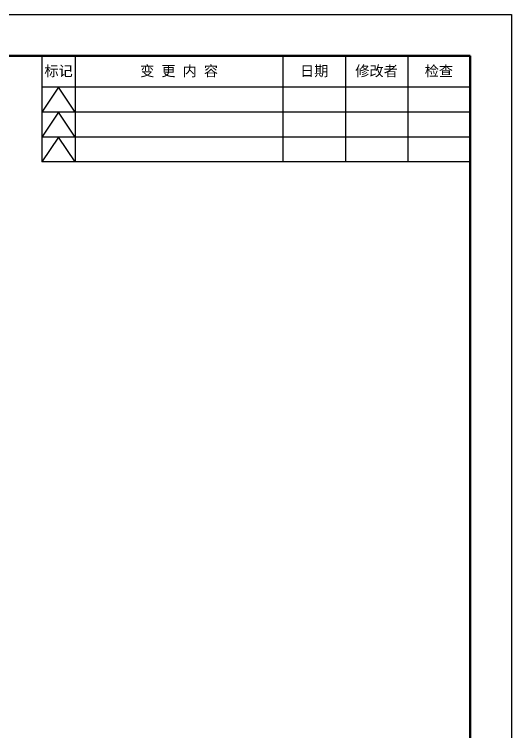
# Model space of a CAD drawing. Header units: millimetres. Extents: x -73083 to 81340, y -6859 to 6812.
# Drawn here: x -18940 to -17505, y -3883 to -1810 of the extents above; entities that cross this region are included whole.
import ezdxf

# ---------------------------------------------------------------- set-up
doc = ezdxf.new("R2010")
doc.units = ezdxf.units.MM
doc.layers.add('A3', color=7, linetype='Continuous', plot=False)
doc.layers.add('AM_VIS', color=7, linetype='Continuous', lineweight=50)
doc.layers.add('SOLID LINE', color=7, linetype='Continuous', lineweight=30)
doc.layers.add('title_frame', color=7, linetype='Continuous')
doc.styles.get("Standard").update_dxf_attribs({"font": 'romans.shx', "bigfont": 'bigfont.shx'})

msp = doc.modelspace()

# ---------------------------------------------------------------- linework, layer by layer
at = {"layer": 'A3', "linetype": 'Continuous'}
msp.add_lwpolyline([(-24632.76409, -1810.23226), (-17504.76409, -1810.23226), (-17504.76409, -6850.23226), (-24632.76409, -6850.23226)], close=True, dxfattribs=at)
at = {"layer": 'AM_VIS', "linetype": 'Continuous'}
for p, q in [((-24332.76409, -1930.23226), (-17624.76409, -1930.23226)), ((-17624.76409, -1930.23226), (-17624.76409, -6730.23226))]:
    msp.add_line(p, q, dxfattribs=at)
at = {"layer": 'title_frame', "linetype": 'Continuous'}
for p, q in [((-18860.76409, -1930.23226), (-18860.76409, -2236.23226)), ((-18764.76409, -1930.23226), (-18764.76409, -2236.23226)), ((-18164.76409, -2236.23226), (-18164.76409, -1930.23226)), ((-17984.76409, -1930.23226), (-17984.76409, -2236.23226)), ((-17804.76409, -1930.23226), (-17804.76409, -2236.23226)), ((-17624.76409, -2020.23226), (-18860.76409, -2020.23226)), ((-18812.76409, -2020.23226), (-18860.76409, -2092.23226)), ((-18764.76409, -2092.23226), (-18812.76409, -2020.23226)), ((-17624.76409, -2092.23226), (-18860.76409, -2092.23226)), ((-18812.76409, -2092.23226), (-18860.76409, -2164.23226)), ((-18764.76409, -2164.23226), (-18812.76409, -2092.23226)), ((-17624.76409, -2164.23226), (-18860.76409, -2164.23226)), ((-18812.76409, -2164.23226), (-18860.76409, -2236.23226)), ((-18764.76409, -2236.23226), (-18812.76409, -2164.23226)), ((-17624.76409, -2236.23226), (-18860.76409, -2236.23226))]:
    msp.add_line(p, q, dxfattribs=at)

# ---------------------------------------------------------------- texts
at = {"layer": 'SOLID LINE', "ltscale": 0.5, "char_height": 30, "attachment_point": 5}
for s, insert, width in [('\\pt180;{\\fSimHei|b0|i0|c134|p2;\\C3;标记}', (-18812.76409, -1975.23226), 96), ('\\pt180;{\\fSimHei|b0|i0|c134|p2;\\C3;变 更 内 容}', (-18464.76409, -1975.23226), 600), ('\\pt180;{\\fSimHei|b0|i0|c134|p2;\\C3;日期}', (-18074.76409, -1975.23226), 180), ('\\pt180;{\\fSimHei|b0|i0|c134|p2;\\C3;修改者}', (-17894.76409, -1975.23226), 180), ('\\pt180;{\\fSimHei|b0|i0|c134|p2;\\C3;检查}', (-17714.76409, -1975.23226), 180)]:
    msp.add_mtext(s, dxfattribs=dict(at, insert=insert, width=width))

doc.saveas('drawing.dxf')
